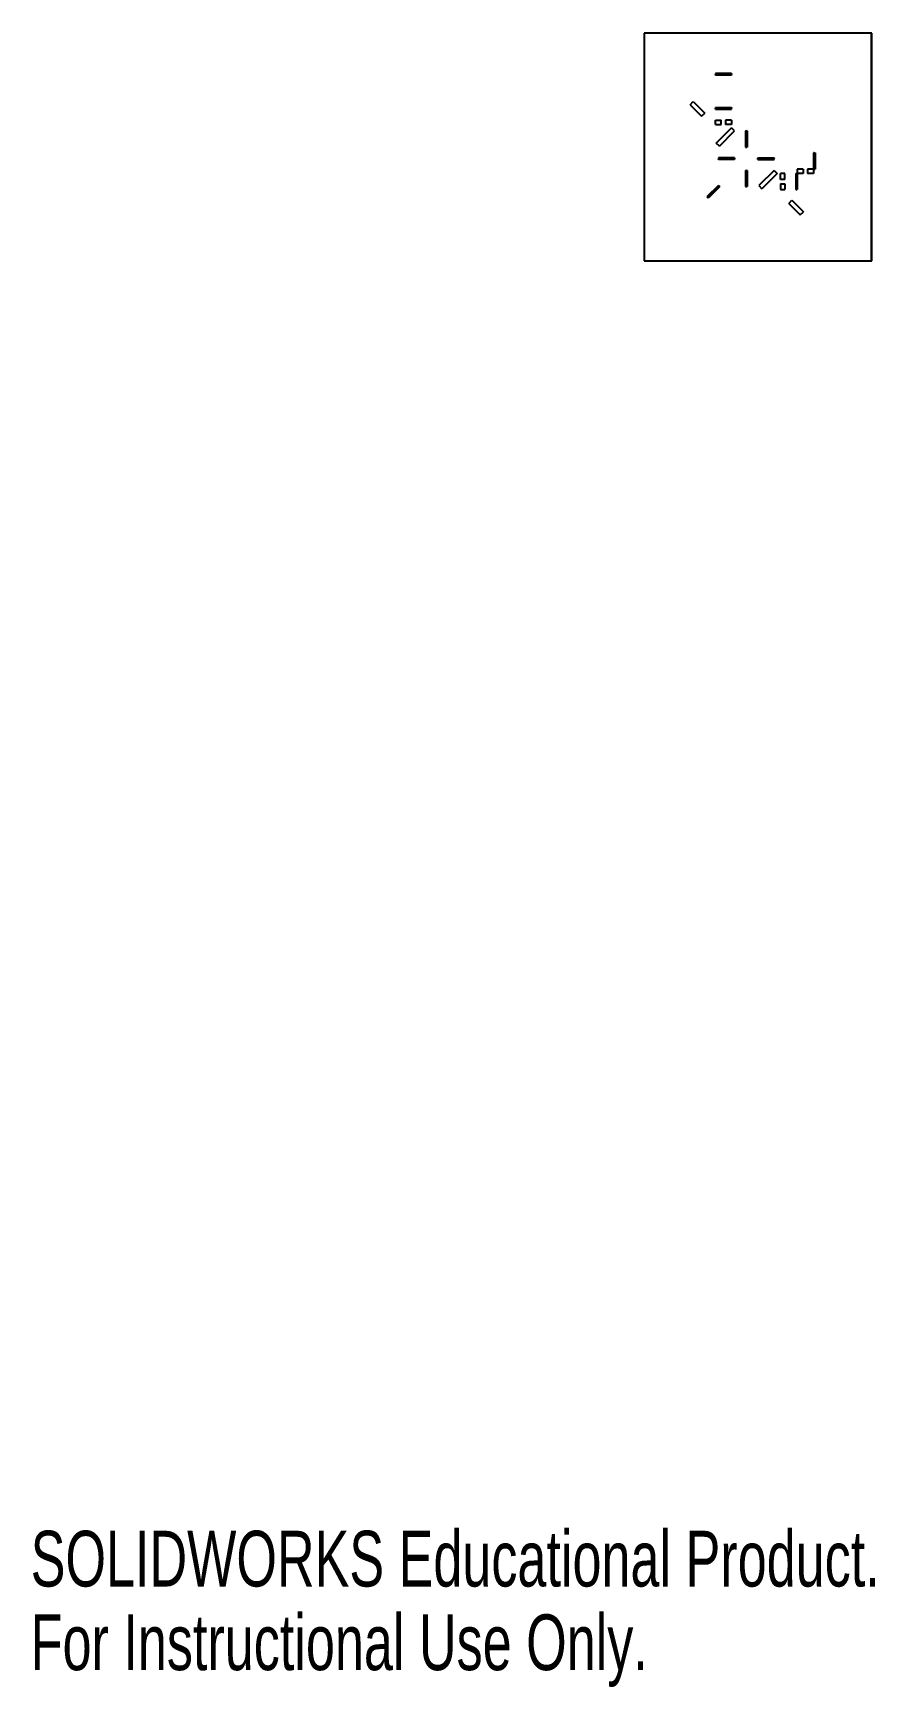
# Model space of a CAD drawing. Header units: millimetres. Extents: x 0 to 78, y 0 to 152.
import ezdxf

# ---------------------------------------------------------------- set-up
doc = ezdxf.new("R2010")
doc.units = ezdxf.units.MM
doc.layers.add('RIGID', color=174, linetype='Continuous')
doc.styles.add('SLDTEXTSTYLE0', font='TXT', dxfattribs={"width": 0.7})

# ---------------------------------------------------------------- blocks, each defined once
blk = doc.blocks.new('a_LegA_cut_01_rigid_')
at = {"layer": 'RIGID', "color": 174, "linetype": 'Continuous', "lineweight": 25}
for p, q in [((0, 21), (0, 0)), ((21, 21), (0, 21)), ((20.99, 20.99), (0.01, 20.99)), ((0.01, 20.99), (0.01, 0.01)), ((20.99, 0.01), (20.99, 20.99)), ((21, 0), (21, 21)), ((6.57, 17.28), (6.57, 17.23)), ((8.07, 17.28), (6.57, 17.28)), ((8.07, 17.23), (6.57, 17.23)), ((6.57, 17.23), (6.57, 17.17)), ((8.07, 17.17), (6.57, 17.17)), ((6.57, 17.13), (6.57, 17.17)), ((8.07, 17.13), (6.57, 17.13)), ((8.07, 17.28), (8.07, 17.23)), ((8.07, 17.23), (8.07, 17.17)), ((8.07, 17.13), (8.07, 17.17)), ((4.24, 14.4), (4.52, 14.69)), ((4.24, 14.4), (5.3, 13.34)), ((4.52, 14.69), (5.59, 13.63)), ((6.57, 14.13), (6.57, 14.08)), ((6.57, 14.13), (8.07, 14.13)), ((6.57, 14.08), (8.07, 14.08)), ((6.57, 14.02), (6.57, 14.08)), ((6.57, 13.98), (6.57, 14.02)), ((6.57, 13.98), (8.07, 13.98)), ((8.07, 14.13), (8.07, 14.08)), ((8.07, 14.02), (8.07, 14.08)), ((8.07, 13.98), (8.07, 14.02)), ((5.3, 13.34), (5.59, 13.63)), ((6.57, 12.58), (6.57, 12.98)), ((6.57, 12.98), (7.12, 12.98)), ((6.57, 12.58), (7.12, 12.58)), ((6.66, 10.86), (8.07, 12.28)), ((7.12, 12.58), (7.12, 12.98)), ((8.07, 12.98), (7.52, 12.98)), ((7.52, 12.98), (7.52, 12.58)), ((8.07, 12.58), (7.52, 12.58)), ((8.07, 12.98), (8.07, 12.58)), ((8.35, 12), (8.07, 12.28)), ((6.94, 10.59), (6.66, 10.86)), ((6.94, 10.59), (8.35, 12)), ((9.35, 12), (9.35, 10.5)), ((9.35, 12), (9.39, 12)), ((9.39, 12), (9.39, 10.5)), ((9.39, 12), (9.46, 12)), ((9.46, 12), (9.46, 10.5)), ((9.5, 12), (9.46, 12)), ((9.5, 12), (9.5, 10.5)), ((8.35, 9.5), (6.85, 9.5)), ((6.85, 9.5), (6.85, 9.46)), ((8.35, 9.46), (6.85, 9.46)), ((6.85, 9.46), (6.85, 9.39)), ((8.35, 9.39), (6.85, 9.39)), ((6.85, 9.35), (6.85, 9.39)), ((8.35, 9.35), (6.85, 9.35)), ((8.35, 9.5), (8.35, 9.46)), ((8.35, 9.46), (8.35, 9.39)), ((8.35, 9.35), (8.35, 9.39)), ((9.35, 10.5), (9.39, 10.5)), ((9.39, 10.5), (9.46, 10.5)), ((9.5, 10.5), (9.46, 10.5)), ((10.5, 9.5), (10.5, 9.46)), ((10.5, 9.5), (12, 9.5)), ((10.5, 9.46), (12, 9.46)), ((10.5, 9.39), (10.5, 9.46)), ((10.5, 9.39), (12, 9.39)), ((10.5, 9.35), (10.5, 9.39)), ((10.5, 9.35), (12, 9.35)), ((12, 9.5), (12, 9.46)), ((12, 9.39), (12, 9.46)), ((12, 9.35), (12, 9.39)), ((15.63, 9.97), (15.63, 8.47)), ((15.67, 9.97), (15.63, 9.97)), ((15.67, 9.97), (15.67, 8.47)), ((15.67, 9.97), (15.73, 9.97)), ((15.73, 9.97), (15.73, 8.47)), ((15.73, 9.97), (15.78, 9.97)), ((15.78, 9.97), (15.78, 8.47)), ((9.35, 8.35), (9.35, 6.85)), ((9.35, 8.35), (9.39, 8.35)), ((9.39, 8.35), (9.39, 6.85)), ((9.39, 8.35), (9.46, 8.35)), ((9.46, 8.35), (9.46, 6.85)), ((9.5, 8.35), (9.46, 8.35)), ((9.5, 8.35), (9.5, 6.85)), ((12, 8.35), (10.59, 6.94)), ((12.28, 8.07), (10.86, 6.66)), ((12, 8.35), (12.28, 8.07)), ((12.98, 8.07), (12.58, 8.07)), ((12.58, 7.52), (12.58, 8.07)), ((12.98, 7.52), (12.98, 8.07)), ((13.98, 8.07), (13.98, 6.57)), ((13.98, 8.07), (14.02, 8.07)), ((14.02, 8.07), (14.02, 6.57)), ((14.02, 8.07), (14.08, 8.07)), ((14.08, 8.07), (14.08, 6.57)), ((14.13, 8.07), (14.08, 8.07)), ((14.13, 8.47), (14.13, 8.07)), ((14.68, 8.47), (14.13, 8.47)), ((14.68, 8.07), (14.13, 8.07)), ((14.13, 8.07), (14.13, 6.57)), ((14.68, 8.47), (14.68, 8.07)), ((15.63, 8.47), (15.08, 8.47)), ((15.08, 8.47), (15.08, 8.07)), ((15.63, 8.07), (15.08, 8.07)), ((15.63, 8.47), (15.63, 8.07)), ((15.67, 8.47), (15.63, 8.47)), ((15.67, 8.47), (15.73, 8.47)), ((15.73, 8.47), (15.78, 8.47)), ((6.86, 6.96), (5.8, 5.9)), ((6.89, 6.93), (5.83, 5.87)), ((6.94, 6.88), (5.88, 5.82)), ((6.97, 6.85), (5.91, 5.79)), ((6.86, 6.96), (6.89, 6.93)), ((6.89, 6.93), (6.94, 6.88)), ((6.97, 6.85), (6.94, 6.88)), ((9.35, 6.85), (9.39, 6.85)), ((9.39, 6.85), (9.46, 6.85)), ((9.5, 6.85), (9.46, 6.85)), ((10.59, 6.94), (10.86, 6.66)), ((12.98, 7.52), (12.58, 7.52)), ((12.58, 7.12), (12.58, 6.57)), ((12.58, 7.12), (12.98, 7.12)), ((12.58, 6.57), (12.98, 6.57)), ((12.98, 7.12), (12.98, 6.57)), ((13.98, 6.57), (14.02, 6.57)), ((14.02, 6.57), (14.08, 6.57)), ((14.13, 6.57), (14.08, 6.57)), ((5.8, 5.9), (5.83, 5.87)), ((5.83, 5.87), (5.88, 5.82)), ((5.91, 5.79), (5.88, 5.82)), ((13.34, 5.3), (13.63, 5.59)), ((13.34, 5.3), (14.4, 4.24)), ((13.63, 5.59), (14.69, 4.52)), ((14.4, 4.24), (14.69, 4.52)), ((0, 0), (21, 0)), ((0.01, 0.01), (20.99, 0.01))]:
    blk.add_line(p, q, dxfattribs=at)

msp = doc.modelspace()

# ---------------------------------------------------------------- block references
at = {"layer": 'RIGID'}
msp.add_blockref('a_LegA_cut_01_rigid_', (56.59, 131.39), dxfattribs=at)

# ---------------------------------------------------------------- texts
at = {"color": 7, "linetype": 'Continuous', "char_height": 5.1381, "attachment_point": 1, "style": 'SLDTEXTSTYLE0'}
for s, insert in [('SOLIDWORKS Educational Product.', (0, 14.33)), ('For Instructional Use Only.', (0, 6.62))]:
    msp.add_mtext(s, dxfattribs=dict(at, insert=insert))

doc.saveas('drawing.dxf')
